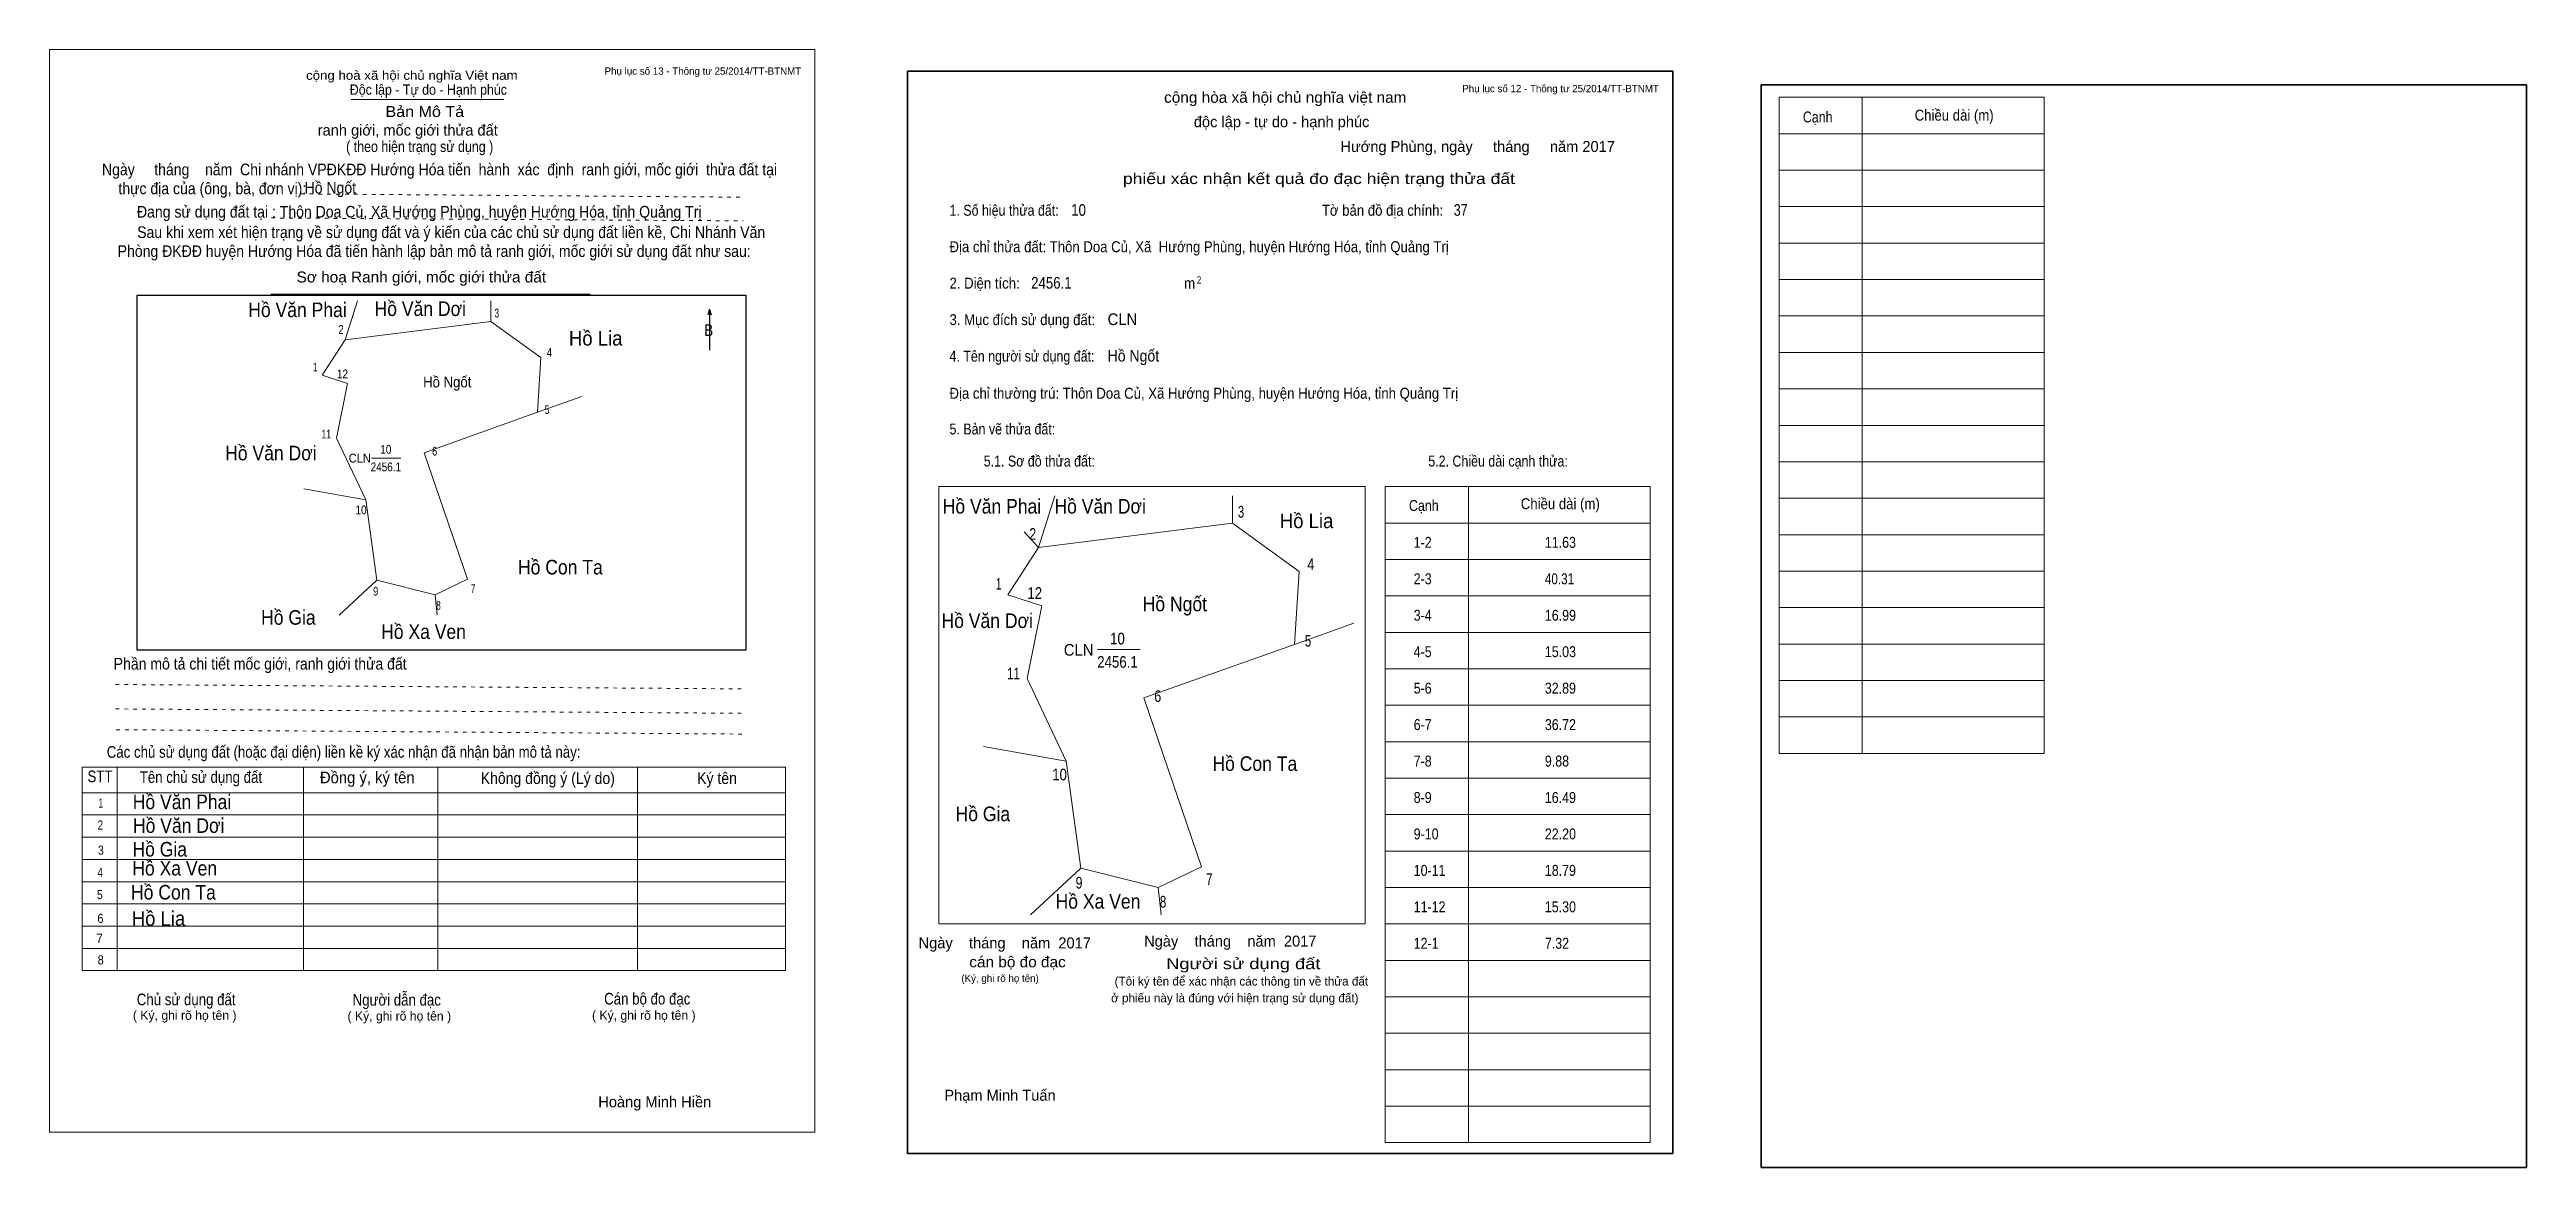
# Model space of a CAD drawing. Header units: centimetres. Extents: x 28.6 to 96.6, y 0.2 to 30.9.
import ezdxf
from ezdxf.enums import TextEntityAlignment as Align

# ---------------------------------------------------------------- set-up
doc = ezdxf.new("R2010")
doc.units = ezdxf.units.CM
doc.header["$LTSCALE"] = 0.12
doc.linetypes.add('DOTTED', pattern=[1.5, 0.3, -1.2])
for name, color, linetype, lineweight in [('1', 7, 'Continuous', 13), ('33', 7, 'Continuous', 13), ('6', 7, 'Continuous', 13), ('62', 7, 'Continuous', 13), ('63', 7, 'Continuous', 13)]:
    doc.layers.add(name, color=color, linetype=linetype, lineweight=lineweight)
for name, color, linetype in [('2', 7, 'Continuous'), ('30', 7, 'Continuous'), ('32', 7, 'Continuous'), ('34', 7, 'Continuous')]:
    doc.layers.add(name, color=color, linetype=linetype)

msp = doc.modelspace()

# ---------------------------------------------------------------- linework, layer by layer
at = {"layer": '1'}
msp.add_lwpolyline([(49.63, 1.19), (49.63, 30.89), (28.63, 30.89), (28.63, 1.19)], close=True, dxfattribs=at)
at = {"layer": '33'}
for p, q in [((37.47, 19.68), (38.27, 19.68)), ((57.39, 14.43), (58.56, 14.43))]:
    msp.add_line(p, q, dxfattribs=at)
at = {"layer": '6'}
for p, q in [((37.08, 24), (36.74, 22.93)), ((36.74, 22.93), (36.11, 21.96)), ((43.24, 21.37), (42.02, 20.94)), ((37.31, 18.54), (35.61, 18.84)), ((55.77, 17.23), (54.93, 15.93)), ((37.61, 16.33), (36.58, 15.37)), ((39.21, 15.93), (39.27, 15.37)), ((64.43, 15.15), (62.8, 14.57)), ((56.53, 11.37), (54.26, 11.77)), ((56.93, 8.43), (55.55, 7.15)), ((59.06, 7.9), (59.14, 7.15))]:
    msp.add_line(p, q, dxfattribs=at)
for points in [[(36.74, 22.93), (40.74, 23.43), (40.74, 24)], [(40.74, 23.43), (42.11, 22.44), (42.02, 20.94), (38.91, 19.83)], [(37.31, 18.54), (36.51, 20.23), (36.81, 21.73), (36.11, 21.96)], [(39.21, 15.93), (40.1, 16.36), (38.91, 19.83)], [(37.31, 18.54), (37.61, 16.33), (39.21, 15.93)], [(56.22, 18.65), (55.77, 17.23), (55.38, 17.66)], [(55.77, 17.23), (61.1, 17.9), (61.1, 18.65)], [(61.1, 17.9), (62.93, 16.57), (62.8, 14.57), (58.66, 13.1)], [(56.53, 11.37), (55.46, 13.63), (55.86, 15.63), (54.93, 15.93)], [(59.06, 7.9), (60.25, 8.47), (58.66, 13.1)], [(56.53, 11.37), (56.93, 8.43), (59.06, 7.9)]]:
    msp.add_lwpolyline(points, dxfattribs=at)
at = {"layer": '62'}
for p, q in [((36.91, 29.52), (41.1, 29.52)), ((29.53, 11.2), (48.83, 11.2)), ((29.53, 5.62), (29.53, 11.2)), ((30.49, 5.62), (30.49, 11.2)), ((35.6, 5.62), (35.6, 11.18)), ((39.29, 5.62), (39.29, 11.18)), ((44.77, 5.62), (44.77, 11.2)), ((48.83, 5.62), (48.83, 11.2)), ((29.53, 10.5), (48.83, 10.5)), ((29.53, 9.89), (48.83, 9.89)), ((29.53, 9.28), (48.83, 9.28)), ((29.53, 8.67), (48.83, 8.67)), ((29.53, 8.06), (48.83, 8.06)), ((29.53, 7.45), (48.83, 7.45)), ((29.53, 6.84), (48.83, 6.84)), ((29.53, 6.23), (48.83, 6.23)), ((29.53, 5.62), (48.83, 5.62))]:
    msp.add_line(p, q, dxfattribs=at)
at = {"layer": '62', "linetype": 'DOTTED'}
for p, q in [((35.52, 26.93), (47.58, 26.84)), ((34.72, 26.27), (47.67, 26.19)), ((30.44, 13.47), (47.61, 13.35)), ((30.44, 12.8), (47.61, 12.68)), ((30.46, 12.23), (47.63, 12.11))]:
    msp.add_line(p, q, dxfattribs=at)
at = {"layer": '62', "lineweight": 25}
for p, q in [((46.74, 23.76), (46.7, 23.61)), ((46.74, 23.77), (46.74, 22.64)), ((46.74, 23.76), (46.79, 23.61))]:
    msp.add_line(p, q, dxfattribs=at)
msp.add_lwpolyline([(31.03, 14.42), (47.75, 14.42), (47.75, 24.14), (31.03, 24.14)], close=True, dxfattribs=at)
at = {"layer": '63'}
for p, q in [((76.1, 29.58), (83.37, 29.58)), ((76.1, 11.58), (76.1, 29.58)), ((78.38, 11.58), (78.38, 29.58)), ((83.37, 11.58), (83.37, 29.58)), ((76.1, 28.58), (83.37, 28.58)), ((76.1, 27.58), (83.37, 27.58)), ((76.1, 26.58), (83.37, 26.58)), ((76.1, 25.58), (83.37, 25.58)), ((76.1, 24.58), (83.37, 24.58)), ((34.7, 24.18), (43.47, 24.18)), ((76.1, 23.58), (83.37, 23.58)), ((76.1, 22.58), (83.37, 22.58)), ((76.1, 21.58), (83.37, 21.58)), ((76.1, 20.58), (83.37, 20.58)), ((76.1, 19.58), (83.37, 19.58)), ((53.04, 18.9), (64.74, 18.9)), ((53.04, 6.9), (53.04, 18.9)), ((64.74, 6.9), (64.74, 18.9)), ((65.29, 18.9), (72.56, 18.9)), ((65.29, 0.9), (65.29, 18.9)), ((67.57, 0.9), (67.57, 18.9)), ((72.56, 0.9), (72.56, 18.9)), ((76.1, 18.58), (83.37, 18.58)), ((65.29, 17.9), (72.56, 17.9)), ((76.1, 17.58), (83.37, 17.58)), ((65.29, 16.9), (72.56, 16.9)), ((76.1, 16.58), (83.37, 16.58)), ((65.29, 15.9), (72.56, 15.9)), ((76.1, 15.58), (83.37, 15.58)), ((65.29, 14.9), (72.56, 14.9)), ((76.1, 14.58), (83.37, 14.58)), ((65.29, 13.9), (72.56, 13.9)), ((76.1, 13.58), (83.37, 13.58)), ((65.29, 12.9), (72.56, 12.9)), ((76.1, 12.58), (83.37, 12.58)), ((65.29, 11.9), (72.56, 11.9)), ((76.1, 11.58), (83.37, 11.58)), ((65.29, 10.9), (72.56, 10.9)), ((65.29, 9.9), (72.56, 9.9)), ((65.29, 8.9), (72.56, 8.9)), ((65.29, 7.9), (72.56, 7.9)), ((53.04, 6.9), (64.74, 6.9)), ((65.29, 6.9), (72.56, 6.9)), ((65.29, 5.9), (72.56, 5.9)), ((65.29, 4.9), (72.56, 4.9)), ((65.29, 3.9), (72.56, 3.9)), ((65.29, 2.9), (72.56, 2.9)), ((65.29, 1.9), (72.56, 1.9)), ((65.29, 0.9), (72.56, 0.9))]:
    msp.add_line(p, q, dxfattribs=at)
at = {"layer": '63', "lineweight": 35}
for points in [[(52.18, 0.6), (52.18, 30.3), (73.18, 30.3), (73.18, 0.6)], [(75.61, 0.22), (75.61, 29.92), (96.61, 29.92), (96.61, 0.22)]]:
    msp.add_lwpolyline(points, close=True, dxfattribs=at)

# ---------------------------------------------------------------- texts
at = {"layer": '2'}
for s, height, width, p in [('Hồ Văn Phai', 0.4, 0.9, (35.435, 23.55)), ('Hồ Văn Dơi', 0.4, 0.9, (38.805, 23.58)), ('Hồ Lia', 0.4, 0.95, (43.62, 22.77)), ('Hồ Ngốt', 0.2999, 0.9, (39.545, 21.62)), ('Hồ Văn Dơi', 0.4, 0.9, (34.705, 19.62)), ('Hồ Văn Phai', 0.4, 0.9, (54.495, 18.16)), ('Hồ Văn Dơi', 0.4, 0.9, (57.465, 18.16)), ('Hồ Lia', 0.4, 0.95, (63.13, 17.76)), ('Hồ Con Ta', 0.4, 0.9, (42.65, 16.49)), ('Hồ Ngốt', 0.3999, 0.9, (59.515, 15.48)), ('Hồ Gia', 0.4, 0.9, (35.185, 15.11)), ('Hồ Xa Ven', 0.4, 0.9, (38.895, 14.72)), ('Hồ Văn Dơi', 0.4, 0.9, (54.365, 15.02)), ('Hồ Con Ta', 0.4, 0.9, (61.71, 11.1)), ('Hồ Văn Phai', 0.4, 0.9, (32.265, 10.05)), ('Hồ Văn Dơi', 0.4, 0.9, (32.175, 9.4)), ('Hồ Gia', 0.4, 0.9, (54.245, 9.72)), ('Hồ Gia', 0.4, 0.9, (31.655, 8.75)), ('Hồ Xa Ven', 0.4, 0.9, (32.065, 8.23)), ('Hồ Con Ta', 0.4, 0.9, (32.03, 7.57)), ('Hồ Xa Ven', 0.4, 0.9, (57.405, 7.32)), ('Hồ Lia', 0.4, 0.95, (31.62, 6.85))]:
    msp.add_text(s, height=height, dxfattribs=dict(at, width=width)).set_placement(p, align=Align.CENTER)
at = {"layer": '30'}
for s, width, p in [('1-2', 0.85, (66.07, 17.22)), ('11.63', 0.85, (69.67, 17.22)), ('2-3', 0.85, (66.07, 16.22)), ('40.31', 0.8, (69.67, 16.22)), ('3-4', 0.85, (66.07, 15.22)), ('16.99', 0.85, (69.67, 15.22)), ('4-5', 0.85, (66.07, 14.22)), ('15.03', 0.85, (69.67, 14.22)), ('5-6', 0.85, (66.07, 13.22)), ('32.89', 0.85, (69.67, 13.22)), ('6-7', 0.85, (66.07, 12.22)), ('36.72', 0.85, (69.67, 12.22)), ('7-8', 0.85, (66.07, 11.22)), ('9.88', 0.85, (69.67, 11.22)), ('8-9', 0.85, (66.07, 10.22)), ('16.49', 0.85, (69.67, 10.22)), ('9-10', 0.85, (66.07, 9.22)), ('22.20', 0.85, (69.67, 9.22)), ('10-11', 0.85, (66.07, 8.22)), ('18.79', 0.85, (69.67, 8.22)), ('11-12', 0.85, (66.07, 7.22)), ('15.30', 0.85, (69.67, 7.22)), ('12-1', 0.85, (66.07, 6.22)), ('7.32', 0.85, (69.67, 6.22))]:
    msp.add_text(s, height=0.3, dxfattribs=dict(at, width=width)).set_placement(p)
at = {"layer": '32'}
for s, height, width, p in [('2', 0.24, 0.8, (36.63, 23.09)), ('3', 0.24, 0.7, (40.905, 23.54)), ('4', 0.24, 0.8, (42.35, 22.46)), ('1', 0.24, 0.65, (35.92, 22.06)), ('12', 0.2399, 0.85, (36.67, 21.87)), ('5', 0.24, 0.7, (42.285, 20.89)), ('11', 0.2399, 0.75, (36.225, 20.22)), ('6', 0.24, 0.8, (39.2, 19.75)), ('10', 0.2399, 0.85, (37.18, 18.14)), ('3', 0.32, 0.75, (61.33, 18.05)), ('2', 0.32, 0.8, (55.615, 17.44)), ('1', 0.32, 0.65, (54.68, 16.07)), ('4', 0.32, 0.8, (63.245, 16.61)), ('9', 0.24, 0.8, (37.58, 15.91)), ('8', 0.24, 0.7, (39.305, 15.52)), ('7', 0.24, 0.7, (40.255, 15.98)), ('12', 0.32, 0.85, (55.67, 15.82)), ('5', 0.32, 0.75, (63.17, 14.51)), ('11', 0.32, 0.75, (55.085, 13.61)), ('6', 0.32, 0.8, (59.045, 12.99)), ('10', 0.32, 0.85, (56.35, 10.84)), ('9', 0.32, 0.8, (56.885, 7.87)), ('7', 0.32, 0.75, (60.46, 7.97)), ('8', 0.32, 0.75, (59.19, 7.35))]:
    msp.add_text(s, height=height, dxfattribs=dict(at, width=width)).set_placement(p, align=Align.CENTER)
at = {"layer": '33', "width": 0.95}
for height, p in [(0.2399, (37.45, 19.56)), (0.32, (57.28, 14.26))]:
    msp.add_text('CLN', height=height, dxfattribs=at).set_placement(p, align=Align.RIGHT)
at = {"layer": '33', "width": 0.85}
for s, height, p in [('10', 0.2399, (37.86, 19.8)), ('2456.1', 0.2399, (37.86, 19.32)), ('10', 0.32, (57.94, 14.57)), ('2456.1', 0.32, (57.94, 13.93))]:
    msp.add_text(s, height=height, dxfattribs=at).set_placement(p, align=Align.CENTER)
at = {"layer": '34'}
for s, width, p in [('Hồ Ngốt', 0.9, (35.63, 26.94)), ('10', 0.85, (56.67, 26.33)), ('37', 0.8, (67.17, 26.33)), ('2456.1', 0.85, (55.57, 24.33)), ('CLN', 0.95, (57.67, 23.33)), ('Hồ Ngốt', 0.9, (57.67, 22.33))]:
    msp.add_text(s, height=0.32, dxfattribs=dict(at, width=width)).set_placement(p)
at = {"layer": '62'}
for s, height, width, p in [('cộng hoà xã hội chủ nghĩa Việt nam', 0.2474, 1.1, (35.67, 30.06)), ('Độc lập - Tự do - Hạnh phúc', 0.2828, 0.9, (36.87, 29.65)), ('Bản Mô Tả', 0.3, 1.1, (37.85, 29.04)), ('( theo hiện trạng sử dụng )', 0.3, 0.85, (36.77, 28.08)), ('Ngày     tháng    năm  Chi nhánh VPĐKĐĐ Hướng Hóa tiến  hành  xác  định  ranh giới, mốc giới  thửa đất tại ', 0.32, 0.9, (30.07, 27.44)), ('thực địa của (ông, bà, đơn vị): ', 0.32, 0.9, (30.52, 26.92)), ('Đang sử dụng đất tại : Thôn Doa Củ, Xã Hướng Phùng, huyện Hướng Hóa, tỉnh Quảng Trị', 0.32, 0.9, (31.03, 26.28)), ('     Sau khi xem xét hiện trạng về sử dụng đất và ý kiến của các chủ sử dụng đất liền kề, Chi Nhánh Văn ', 0.32, 0.9, (30.5, 25.72)), ('Phòng ĐKĐĐ huyện Hướng Hóa đã tiến hành lập bản mô tả ranh giới, mốc giới sử dụng đất như sau:', 0.32, 0.9, (30.5, 25.2)), ('Sơ hoạ Ranh giới, mốc giới thửa đất', 0.3, 1.05, (35.41, 24.5)), ('B', 0.32, 0.85, (46.6, 23.03)), ('Phần mô tả chi tiết mốc giới, ranh giới thửa đất ', 0.32, 0.9, (30.39, 13.88)), ('Các chủ sử dụng đất (hoặc đại diện) liền kề ký xác nhận đã nhận bản mô tả này:', 0.32, 0.85, (30.2, 11.46))]:
    msp.add_text(s, height=height, dxfattribs=dict(at, width=width)).set_placement(p)
msp.add_text('ranh giới, mốc giới thửa đất', height=0.3, dxfattribs=at).set_placement((35.99, 28.53))
for s, height, width, p in [('STT', 0.32, 0.85, (30.015, 10.79)), ('Tên chủ sử dụng đất', 0.32, 0.85, (32.785, 10.77)), ('Đồng ý, ký tên', 0.32, 0.95, (37.35, 10.76)), ('Không đồng ý (Lý do)', 0.32, 0.9, (42.305, 10.74)), ('Ký tên', 0.32, 0.9, (46.95, 10.74)), ('1', 0.25, 0.7, (30.035, 10.09)), ('2', 0.25, 0.8, (30.025, 9.49)), ('3', 0.25, 0.85, (30.04, 8.8)), ('4', 0.25, 0.85, (30.02, 8.19)), ('5', 0.25, 0.85, (30.01, 7.58)), ('6', 0.25, 0.9, (30.025, 6.93)), ('7', 0.25, 0.95, (30, 6.38)), ('8', 0.25, 0.9, (30.035, 5.79)), ('Chủ sử dụng đất', 0.32, 0.85, (32.38, 4.67)), ('Người dẫn đạc', 0.32, 0.85, (38.16, 4.66)), ('Cán bộ đo đạc', 0.32, 0.85, (45.035, 4.69))]:
    msp.add_text(s, height=height, dxfattribs=dict(at, width=width)).set_placement(p, align=Align.CENTER)
for p in [(32.34, 4.27), (38.23, 4.25), (44.94, 4.27)]:
    msp.add_text('( Ký, ghi rõ họ tên )', height=0.25, dxfattribs=at).set_placement(p, align=Align.CENTER)
at = {"layer": '63'}
for s, height, p in [('Phụ lục số 13 - Thông tư 25/2014/TT-BTNMT', 0.2, (49.26, 30.2)), ('Phụ lục số 12 - Thông tư 25/2014/TT-BTNMT', 0.2, (72.8, 29.72)), ('Ngày    tháng    năm  2017', 0.3, (57.21, 6.23)), ('Ngày    tháng    năm  2017', 0.3, (63.4, 6.28)), ('(Ký, ghi rõ họ tên)', 0.2, (55.78, 5.31))]:
    msp.add_text(s, height=height, dxfattribs=at).set_placement(p, align=Align.RIGHT)
at = {"layer": '63', "width": 1.05}
msp.add_text('cộng hòa xã hội chủ nghĩa việt nam', height=0.3, dxfattribs=at).set_placement((62.545, 29.43), align=Align.CENTER)
at = {"layer": '63'}
for s, height, width, p in [('Chiều dài (m)', 0.3, 0.9, (79.82, 28.94)), ('Cạnh', 0.3, 0.85, (76.75, 28.89)), ('1. Số hiệu thửa đất:', 0.3, 0.85, (53.33, 26.33)), ('Tờ bản đồ địa chính:', 0.3, 0.9, (63.55, 26.33)), ('Địa chỉ thửa đất: Thôn Doa Củ, Xã  Hướng Phùng, huyện Hướng Hóa, tỉnh Quảng Trị', 0.3, 0.9, (53.33, 25.33)), ('2. Diện tích:', 0.3, 0.9, (53.33, 24.33)), ('m', 0.3, 0.9, (59.77, 24.33)), ('2', 0.2, 0.8, (60.12, 24.47)), ('3. Mục đích sử dụng đất:', 0.3, 0.9, (53.33, 23.33)), ('4. Tên người sử dụng đất:', 0.3, 0.85, (53.33, 22.33)), ('Địa chỉ thường trú: Thôn Doa Củ, Xã Hướng Phùng, huyện Hướng Hóa, tỉnh Quảng Trị', 0.3, 0.9, (53.33, 21.31)), ('5. Bản vẽ thửa đất:', 0.3, 0.85, (53.33, 20.33)), ('5.1. Sơ đồ thửa đất:', 0.3, 0.85, (54.27, 19.45)), ('5.2. Chiều dài cạnh thửa:', 0.3, 0.85, (66.47, 19.45)), ('Cạnh', 0.3, 0.85, (65.94, 18.23)), ('Chiều dài (m)', 0.3, 0.9, (69.01, 18.28))]:
    msp.add_text(s, height=height, dxfattribs=dict(at, width=width)).set_placement(p)
for s, height, p in [('độc lập - tự do - hạnh phúc', 0.3, (62.445, 28.76)), ('Hướng Phùng, ngày     tháng     năm 2017', 0.3, (67.825, 28.08)), ('(Tôi ký tên để xác nhận các thông tin về thửa đất ', 0.24, (61.385, 5.21)), ('ở phiếu này là đúng với hiện trạng sử dụng đất)', 0.24, (61.16, 4.75)), ('Hoàng Minh Hiền', 0.3, (45.24, 1.87)), ('Phạm Minh Tuấn', 0.3, (54.715, 2.05))]:
    msp.add_text(s, height=height, dxfattribs=at).set_placement(p, align=Align.CENTER)
for s, width, p in [('phiếu xác nhận kết quả đo đạc hiện trạng thửa đất', 1.2, (68.85, 27.2)), ('cán bộ đo đạc', 1.05, (56.52, 5.71)), ('Người sử dụng đất', 1.25, (63.51, 5.66))]:
    msp.add_text(s, height=0.3, dxfattribs=dict(at, width=width)).set_placement(p, align=Align.RIGHT)

doc.saveas('drawing.dxf')
